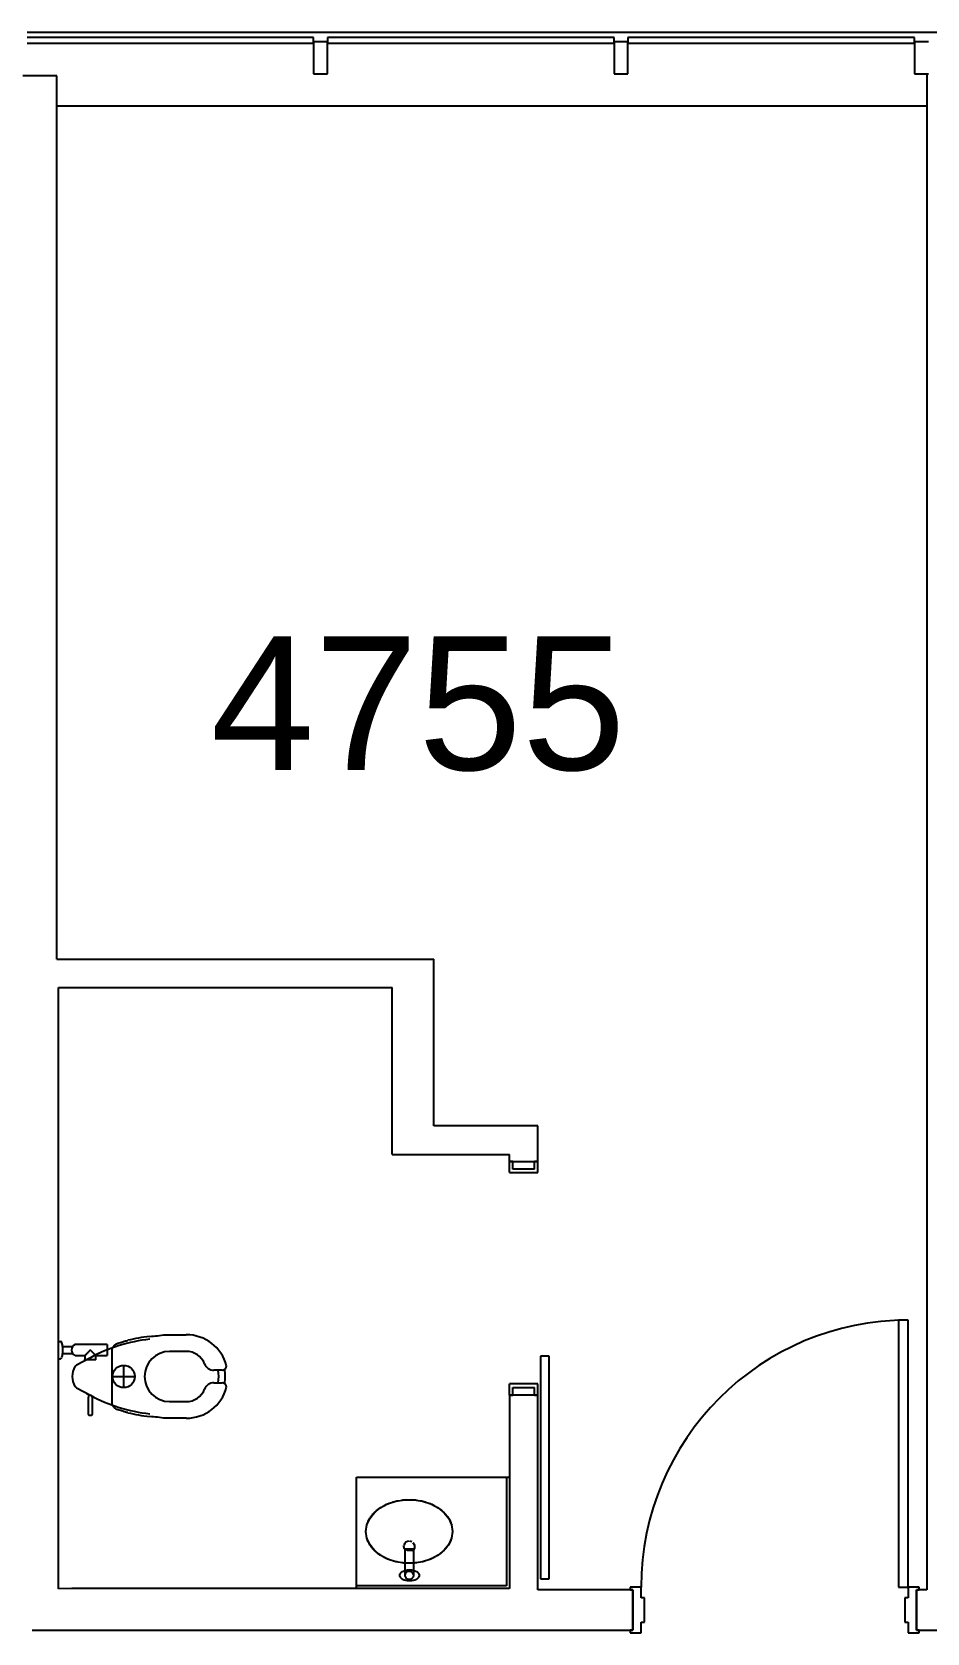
# Model space of a CAD drawing. Header units: inches. Extents: x -1050 to 5570, y -48 to 4302.
# Drawn here: x 879.5 to 1040.3, y 3964.6 to 4252.3 of the extents above; entities that cross this region are included whole.
import ezdxf

# ---------------------------------------------------------------- set-up
doc = ezdxf.new("R2010")
doc.units = ezdxf.units.IN
doc.header["$LTSCALE"] = 98
doc.header["$MEASUREMENT"] = 0
for name, color, linetype in [('A-ANNO-ROOM', 4, 'CONTINUOUS'), ('A-DOOR', 2, 'CONTINUOUS'), ('A-FLOR-PFIX', 2, 'CONTINUOUS'), ('A-GLAZ', 2, 'CONTINUOUS'), ('A-WALL-FULL', 6, 'CONTINUOUS')]:
    doc.layers.add(name, color=color, linetype=linetype)
doc.styles.add('Arial', font='arial.ttf')

msp = doc.modelspace()

# ---------------------------------------------------------------- linework, layer by layer
at = {"layer": 'A-DOOR'}
for p, q in [((965.27, 4047.33), (965.27, 4049.33)), ((965.89, 4049.33), (965.27, 4049.33)), ((965.89, 4049.33), (965.27, 4049.33)), ((965.89, 4047.95), (965.89, 4049.33)), ((970.39, 4049.33), (969.77, 4049.33)), ((969.77, 4047.95), (969.77, 4049.33)), ((970.39, 4049.33), (969.77, 4049.33)), ((970.39, 4047.33), (970.39, 4049.33)), ((965.27, 4047.33), (970.39, 4047.33)), ((965.27, 4047.33), (970.39, 4047.33)), ((969.77, 4047.96), (965.89, 4047.96)), ((969.77, 4047.95), (965.89, 4047.95)), ((1035.2, 4020.83), (1035.2, 3972.83)), ((1036.95, 4020.83), (1035.2, 4020.83)), ((1036.95, 3972.83), (1036.95, 4020.83)), ((972.39, 4014.33), (970.89, 4014.33)), ((970.89, 4014.33), (970.89, 3974.33)), ((972.39, 3974.33), (972.39, 4014.33)), ((965.27, 4007.33), (965.27, 4009.33)), ((970.39, 4009.33), (965.27, 4009.33)), ((970.39, 4009.33), (965.27, 4009.33)), ((965.89, 4007.33), (965.89, 4008.71)), ((965.89, 4008.71), (969.77, 4008.71)), ((965.89, 4008.7), (969.77, 4008.7)), ((969.77, 4007.33), (969.77, 4008.71)), ((970.39, 4007.33), (970.39, 4009.33)), ((965.27, 4007.33), (965.89, 4007.33)), ((965.27, 4007.33), (965.89, 4007.33)), ((969.77, 4007.33), (970.39, 4007.33)), ((969.77, 4007.33), (970.39, 4007.33)), ((970.89, 3974.33), (972.39, 3974.33)), ((986.95, 3972.83), (986.95, 3972.33)), ((988.95, 3972.83), (986.95, 3972.83)), ((986.95, 3972.33), (987.45, 3972.33)), ((987.45, 3972.33), (987.45, 3965.08)), ((988.95, 3970.89), (988.95, 3972.83)), ((1035.2, 3972.83), (1036.95, 3972.83)), ((1038.95, 3972.83), (1036.95, 3972.83)), ((1036.95, 3972.83), (1036.95, 3970.89)), ((1038.45, 3965.08), (1038.45, 3972.33)), ((1038.45, 3972.33), (1038.95, 3972.33)), ((1038.95, 3972.33), (1038.95, 3972.83)), ((989.58, 3970.89), (988.95, 3970.89)), ((989.58, 3966.51), (989.58, 3970.89)), ((1036.95, 3970.89), (1036.33, 3970.89)), ((1036.33, 3970.89), (1036.33, 3966.51)), ((988.95, 3964.58), (988.95, 3966.51)), ((988.95, 3966.51), (989.58, 3966.51)), ((1036.33, 3966.51), (1036.95, 3966.51)), ((1036.95, 3966.51), (1036.95, 3964.58)), ((987.45, 3965.08), (986.95, 3965.08)), ((986.95, 3965.08), (986.95, 3964.58)), ((986.95, 3964.58), (988.95, 3964.58)), ((1036.95, 3964.58), (1038.95, 3964.58)), ((1038.95, 3965.08), (1038.45, 3965.08)), ((1038.95, 3964.58), (1038.95, 3965.08))]:
    msp.add_line(p, q, dxfattribs=at)
msp.add_arc((1036.95, 3972.83), 48, 90, 180, dxfattribs=at)
msp.add_arc((1036.95, 3972.83), 48, 90, 180, dxfattribs=at)
at = {"layer": 'A-FLOR-PFIX'}
for p, q in [((903.47, 4018.18), (907.2, 4018.18)), ((884.2, 4016.98), (884.56, 4016.98)), ((884.95, 4016.05), (886.77, 4016.05)), ((884.95, 4016.05), (884.95, 4014.8)), ((884.95, 4014.8), (886.77, 4014.8)), ((892.95, 4016.43), (887.2, 4016.43)), ((887.2, 4014.43), (888.95, 4014.43)), ((888.95, 4014.43), (888.95, 4013.68)), ((890.95, 4013.68), (890.95, 4014.43)), ((890.95, 4014.43), (892.95, 4014.43)), ((892.95, 4016.43), (892.95, 4016.13)), ((892.95, 4016.13), (892.95, 4015.68)), ((892.95, 4015.68), (892.95, 4015.43)), ((892.95, 4015.43), (892.95, 4015.17)), ((892.95, 4015.17), (892.95, 4014.93)), ((892.95, 4014.93), (892.95, 4014.56)), ((892.95, 4014.56), (892.95, 4014.43)), ((893.85, 4006.12), (893.85, 4015.24)), ((907.2, 4015.18), (904.2, 4015.18)), ((884.2, 4013.87), (884.56, 4013.87)), ((889.95, 4014.04), (887.48, 4012.71)), ((888.9, 4013.72), (888.9, 4013.48)), ((889.09, 4013.68), (888.95, 4013.68)), ((889.24, 4013.68), (889.09, 4013.68)), ((889.69, 4013.68), (889.24, 4013.68)), ((890.21, 4013.68), (889.69, 4013.68)), ((890.45, 4013.68), (890.21, 4013.68)), ((890.66, 4013.68), (890.45, 4013.68)), ((890.95, 4013.68), (890.66, 4013.68)), ((895.95, 4008.68), (895.95, 4012.68)), ((913.66, 4011.82), (912.16, 4011.82)), ((887.48, 4008.64), (889.95, 4007.31)), ((893.95, 4010.68), (897.95, 4010.68)), ((912.16, 4009.54), (913.66, 4009.54)), ((889.34, 4007.58), (889.45, 4007.58)), ((889.6, 4003.82), (889.6, 4006.96)), ((890.31, 4003.82), (890.31, 4006.96)), ((904.2, 4006.18), (907.2, 4006.18)), ((889.68, 4003.72), (890.23, 4003.72)), ((907.2, 4003.18), (903.47, 4003.18)), ((937.77, 3992.58), (965.27, 3992.58)), ((937.77, 3972.58), (937.77, 3992.58)), ((964.77, 3992.58), (964.77, 3973.08)), ((943.37, 3987.78), (944.86, 3988.27)), ((944.86, 3988.27), (946.45, 3988.51)), ((946.45, 3988.51), (948.08, 3988.51)), ((948.08, 3988.51), (949.67, 3988.27)), ((949.67, 3988.27), (951.16, 3987.78)), ((940.16, 3985.15), (940.97, 3986.19)), ((940.97, 3986.19), (942.06, 3987.08)), ((942.06, 3987.08), (943.37, 3987.78)), ((951.16, 3987.78), (952.47, 3987.08)), ((952.47, 3987.08), (953.56, 3986.19)), ((953.56, 3986.19), (954.37, 3985.15)), ((939.48, 3982.83), (939.65, 3984.02)), ((939.65, 3981.64), (939.48, 3982.83)), ((939.63, 3983.95), (939.71, 3984.19)), ((939.65, 3984.02), (940.16, 3985.15)), ((954.37, 3985.15), (954.88, 3984.02)), ((954.82, 3984.19), (954.9, 3983.95)), ((954.88, 3984.02), (955.05, 3982.83)), ((955.05, 3982.83), (954.88, 3981.64)), ((940.16, 3980.5), (939.65, 3981.64)), ((940.97, 3979.47), (940.16, 3980.5)), ((946.27, 3980.14), (946.29, 3980.29)), ((946.43, 3979.73), (946.27, 3980.14)), ((946.95, 3979.38), (946.43, 3979.73)), ((946.52, 3979.68), (948.02, 3979.68)), ((946.52, 3974.93), (946.52, 3979.68)), ((947.94, 3980.81), (948.23, 3980.33)), ((948.02, 3979.68), (948.02, 3974.93)), ((948.23, 3979.85), (948.05, 3979.5)), ((948.23, 3980.33), (948.23, 3979.85)), ((954.37, 3980.5), (953.56, 3979.47)), ((954.88, 3981.64), (954.37, 3980.5)), ((942.06, 3978.58), (940.97, 3979.47)), ((943.37, 3977.87), (942.06, 3978.58)), ((944.86, 3977.39), (943.37, 3977.87)), ((946.45, 3977.14), (944.86, 3977.39)), ((948.08, 3977.14), (946.45, 3977.14)), ((947.87, 3979.37), (946.95, 3979.38)), ((948.05, 3979.5), (947.87, 3979.37)), ((949.67, 3977.39), (948.08, 3977.14)), ((951.16, 3977.87), (949.67, 3977.39)), ((952.47, 3978.58), (951.16, 3977.87)), ((953.56, 3979.47), (952.47, 3978.58)), ((964.77, 3973.08), (937.77, 3973.08))]:
    msp.add_line(p, q, dxfattribs=at)
for centre, radius in [((895.95, 4010.68), 2), ((947.27, 3974.93), 0.75)]:
    msp.add_circle(centre, radius, dxfattribs=at)
for centre, radius, start, end in [((903.82, 3988.25), 29.29, 96.2648, 118.2642), ((903.82, 3988.25), 29.79, 96.2648, 103.8263), ((873.63, 4276.6), 260.14, 275.9435, 276.5861), ((907.2, 4010.68), 7.5, 14.8879, 90), ((884.51, 4016.63), 0.358, 16.7178, 81.2822), ((882.59, 4016.05), 2.36, 0, 16.7178), ((882.59, 4014.8), 2.36, 343.2822, 0), ((887.69, 4015.43), 1.12, 116.3464, 243.5621), ((904.2, 4010.68), 4.5, 90, 270), ((907.2, 4011.63), 3.55, 21.7763, 90), ((884.51, 4014.22), 0.358, 278.7178, 343.2822), ((890.38, 4010.68), 3.67, 150.8866, 209.3), ((887.95, 4011.83), 1, 118.2642, 140.968), ((889.14, 4013.49), 0.33, 125.0019, 137.2424), ((912.16, 4013.61), 1.79, 201.7763, 270), ((906.57, 4010.68), 6.45, 349.8161, 10.1839), ((913.66, 4012.6), 0.787, 270, 0), ((907.2, 4010.68), 7, 349.5998, 10.4002), ((887.95, 4009.52), 1, 219.5594, 241.7358), ((907.2, 4010.68), 7.5, 270, 345.1121), ((907.2, 4009.72), 3.55, 270, 338.2237), ((912.16, 4007.74), 1.79, 90, 158.2237), ((913.66, 4008.75), 0.787, 0, 90), ((889.6, 4007.99), 0.488, 215.7408, 238.3112), ((890.11, 4007.68), 0.58, 196.8881, 221.3398), ((889.77, 4006.96), 0.173, 122.9352, 178.9352), ((889.56, 4007.2), 0.149, 318.6602, 41.3398), ((903.82, 4033.1), 29.29, 241.7358, 263.7352), ((890.34, 4007.2), 0.149, 182.3253, 221.3398), ((890.13, 4006.96), 0.173, 1.0648, 57.0648), ((889.71, 4003.83), 0.116, 186.3864, 251.6136), ((890.19, 4003.83), 0.116, 288.3864, 353.6136), ((903.82, 4033.1), 29.79, 256.1737, 263.7352), ((873.63, 3744.75), 260.14, 83.4139, 84.0565), ((947.27, 3980.08), 1, 91.4853, 162), ((947.27, 3980.08), 1, 62.4389, 80.9999)]:
    msp.add_arc(centre, radius, start, end, dxfattribs=at)
msp.add_ellipse((889.1, 4012.66), major_axis=(0, 1.12), ratio=0.5, start_param=0.260484, end_param=0.3552, dxfattribs=at)
msp.add_ellipse((947.31, 3974.92), major_axis=(1.75, 0), ratio=0.571429, dxfattribs=at)
for points in [[(894.9, 4016.67), (895.19, 4016.76), (895.79, 4016.94), (896.4, 4017.1), (896.7, 4017.17)], [(888.98, 4014.45), (888.97, 4014.45), (888.96, 4014.43), (888.95, 4014.43), (888.95, 4014.43)], [(889.78, 4015.26), (889.73, 4015.2), (889.67, 4015.15), (889.62, 4015.09)], [(889.95, 4015.43), (889.9, 4015.37), (889.84, 4015.31), (889.78, 4015.26)], [(890.14, 4015.23), (890.08, 4015.3), (890.02, 4015.36), (889.95, 4015.43)], [(890.33, 4015.05), (890.27, 4015.11), (890.21, 4015.17), (890.14, 4015.23)], [(896.7, 4004.18), (896.4, 4004.25), (895.79, 4004.41), (895.19, 4004.59), (894.9, 4004.68)]]:
    msp.add_open_spline(points, degree=3, dxfattribs=at)
for points, knots in [([(889.17, 4014.64), (889.16, 4014.63), (889.14, 4014.61), (889.11, 4014.58), (889.08, 4014.56), (889.06, 4014.53), (889.03, 4014.51), (889.01, 4014.48), (888.99, 4014.46), (888.98, 4014.45)], [0.625, 0.625, 0.625, 0.625, 0.65625, 0.6875, 0.71875, 0.75, 0.78125, 0.8125, 0.8749999, 0.8749999, 0.8749999, 0.8749999]), ([(889.31, 4014.78), (889.29, 4014.77), (889.27, 4014.74), (889.24, 4014.71), (889.2, 4014.68), (889.18, 4014.65), (889.17, 4014.64)], [0.5000002, 0.5000002, 0.5000002, 0.5000002, 0.53125, 0.5625, 0.59375, 0.625, 0.625, 0.625, 0.625]), ([(889.46, 4014.93), (889.43, 4014.91), (889.39, 4014.87), (889.34, 4014.82), (889.32, 4014.79), (889.31, 4014.78)], [0.375, 0.375, 0.375, 0.375, 0.4375, 0.46875, 0.5, 0.5, 0.5, 0.5]), ([(889.62, 4015.09), (889.59, 4015.06), (889.54, 4015.01), (889.48, 4014.96), (889.46, 4014.93)], [0.25, 0.25, 0.25, 0.25, 0.3125, 0.375, 0.375, 0.375, 0.375]), ([(890.51, 4014.87), (890.5, 4014.88), (890.47, 4014.91), (890.41, 4014.97), (890.36, 4015.02), (890.33, 4015.05)], [0.5714286, 0.5714286, 0.5714286, 0.5714286, 0.6071429, 0.6428571, 0.7142855, 0.7142855, 0.7142855, 0.7142855]), ([(890.68, 4014.7), (890.66, 4014.71), (890.64, 4014.74), (890.58, 4014.79), (890.54, 4014.84), (890.51, 4014.87)], [0.4285714, 0.4285714, 0.4285714, 0.4285714, 0.4642857, 0.5, 0.5714284, 0.5714284, 0.5714284, 0.5714284]), ([(890.95, 4014.43), (890.95, 4014.43), (890.95, 4014.43), (890.93, 4014.45), (890.92, 4014.46), (890.9, 4014.48), (890.87, 4014.5), (890.85, 4014.53), (890.82, 4014.56), (890.79, 4014.59), (890.75, 4014.63), (890.72, 4014.66), (890.69, 4014.69), (890.68, 4014.7)], [0, 0, 0, 0, 0.0714286, 0.1071429, 0.1428571, 0.1785714, 0.2142857, 0.25, 0.2857143, 0.3214286, 0.3571429, 0.3928571, 0.4285713, 0.4285713, 0.4285713, 0.4285713]), ([(893.85, 4015.24), (893.85, 4015.37), (893.87, 4015.56), (893.95, 4015.8), (894.03, 4015.96), (894.11, 4016.09), (894.19, 4016.19), (894.25, 4016.26), (894.31, 4016.32), (894.4, 4016.4), (894.52, 4016.49), (894.68, 4016.58), (894.81, 4016.64), (894.9, 4016.67)], [0, 0, 0, 0, 0.2, 0.3, 0.4, 0.475, 0.55, 0.5875, 0.625, 0.7, 0.775, 0.85, 1, 1, 1, 1]), ([(894.9, 4004.68), (894.78, 4004.72), (894.61, 4004.8), (894.4, 4004.95), (894.26, 4005.07), (894.14, 4005.22), (894, 4005.43), (893.88, 4005.73), (893.85, 4005.99), (893.85, 4006.12)], [0, 0, 0, 0, 0.2, 0.3, 0.4, 0.5, 0.6, 0.8, 1, 1, 1, 1]), ([(944.25, 3988.1), (944.32, 3988.12), (944.64, 3988.21), (944.96, 3988.29), (945.21, 3988.34)], [4.3201203, 4.3201203, 4.3201203, 4.3201203, 4.3498975, 4.4498221, 4.4498221, 4.4498221, 4.4498221]), ([(945.92, 3988.46), (946.05, 3988.48), (946.37, 3988.51), (946.7, 3988.53), (946.89, 3988.54)], [4.541704, 4.541704, 4.541704, 4.541704, 4.5915585, 4.6652167, 4.6652167, 4.6652167, 4.6652167]), ([(947.64, 3988.54), (947.83, 3988.53), (948.16, 3988.51), (948.48, 3988.48), (948.61, 3988.46)], [4.7595613, 4.7595613, 4.7595613, 4.7595613, 4.8332195, 4.883074, 4.883074, 4.883074, 4.883074]), ([(949.32, 3988.34), (949.57, 3988.29), (949.89, 3988.21), (950.21, 3988.12), (950.28, 3988.1)], [4.9749558, 4.9749558, 4.9749558, 4.9749558, 5.0748804, 5.1046577, 5.1046577, 5.1046577, 5.1046577]), ([(940.22, 3985.25), (940.26, 3985.31), (940.5, 3985.67), (940.8, 3986.02), (941.08, 3986.28)], [3.5903916, 3.5903916, 3.5903916, 3.5903916, 3.6249146, 3.8026973, 3.8026973, 3.8026973, 3.8026973]), ([(941.39, 3986.57), (941.39, 3986.57), (941.65, 3986.79), (941.94, 3987), (942.24, 3987.19)], [3.8663935, 3.8663935, 3.8663935, 3.8663935, 3.8665756, 4.0199157, 4.0199157, 4.0199157, 4.0199157]), ([(942.7, 3987.45), (942.73, 3987.47), (943.03, 3987.63), (943.35, 3987.77), (943.64, 3987.88)], [4.0945479, 4.0945479, 4.0945479, 4.0945479, 4.1082365, 4.2352464, 4.2352464, 4.2352464, 4.2352464]), ([(950.89, 3987.88), (951.18, 3987.77), (951.5, 3987.63), (951.8, 3987.47), (951.83, 3987.45)], [5.1895316, 5.1895316, 5.1895316, 5.1895316, 5.3165414, 5.3302301, 5.3302301, 5.3302301, 5.3302301]), ([(952.29, 3987.19), (952.59, 3987), (952.88, 3986.79), (953.14, 3986.57), (953.14, 3986.57)], [5.4048623, 5.4048623, 5.4048623, 5.4048623, 5.5582024, 5.5583845, 5.5583845, 5.5583845, 5.5583845]), ([(953.45, 3986.28), (953.73, 3986.02), (954.01, 3985.67), (954.27, 3985.31), (954.31, 3985.26)], [5.6220806, 5.6220806, 5.6220806, 5.6220806, 5.7998634, 5.8343864, 5.8343864, 5.8343864, 5.8343864]), ([(939.67, 3984.06), (939.68, 3984.1), (939.8, 3984.49), (939.99, 3984.88), (940.2, 3985.22)], [3.3659921, 3.3659921, 3.3659921, 3.3659921, 3.3832536, 3.5832545, 3.5832545, 3.5832545, 3.5832545]), ([(954.33, 3985.22), (954.54, 3984.88), (954.75, 3984.49), (954.85, 3984.1), (954.85, 3984.06)], [5.8415235, 5.8415235, 5.8415235, 5.8415235, 6.0415243, 6.0587858, 6.0587858, 6.0587858, 6.0587858]), ([(940.2, 3980.43), (939.99, 3980.78), (939.78, 3981.16), (939.68, 3981.56), (939.68, 3981.59)], [2.6999308, 2.6999308, 2.6999308, 2.6999308, 2.8999317, 2.9171932, 2.9171932, 2.9171932, 2.9171932]), ([(941.08, 3979.37), (940.8, 3979.64), (940.52, 3979.98), (940.26, 3980.34), (940.22, 3980.4)], [2.480488, 2.480488, 2.480488, 2.480488, 2.6582707, 2.6927937, 2.6927937, 2.6927937, 2.6927937]), ([(954.31, 3980.4), (954.27, 3980.34), (954.03, 3979.98), (953.73, 3979.64), (953.45, 3979.37)], [0.448799, 0.448799, 0.448799, 0.448799, 0.4833219, 0.6611047, 0.6611047, 0.6611047, 0.6611047]), ([(954.86, 3981.59), (954.85, 3981.56), (954.73, 3981.16), (954.54, 3980.78), (954.33, 3980.43)], [0.2243995, 0.2243995, 0.2243995, 0.2243995, 0.241661, 0.4416618, 0.4416618, 0.4416618, 0.4416618]), ([(942.24, 3978.46), (941.94, 3978.66), (941.65, 3978.86), (941.39, 3979.08), (941.39, 3979.08)], [2.2632696, 2.2632696, 2.2632696, 2.2632696, 2.4166097, 2.4167919, 2.4167919, 2.4167919, 2.4167919]), ([(943.64, 3977.77), (943.35, 3977.88), (943.03, 3978.03), (942.73, 3978.18), (942.7, 3978.2)], [2.0479389, 2.0479389, 2.0479389, 2.0479389, 2.1749488, 2.1886374, 2.1886374, 2.1886374, 2.1886374]), ([(945.21, 3977.31), (944.96, 3977.36), (944.64, 3977.44), (944.32, 3977.54), (944.25, 3977.56)], [1.8333632, 1.8333632, 1.8333632, 1.8333632, 1.9332878, 1.963065, 1.963065, 1.963065, 1.963065]), ([(946.89, 3977.11), (946.7, 3977.12), (946.37, 3977.14), (946.05, 3977.18), (945.92, 3977.19)], [1.6179686, 1.6179686, 1.6179686, 1.6179686, 1.6916268, 1.7414813, 1.7414813, 1.7414813, 1.7414813]), ([(948.61, 3977.19), (948.48, 3977.18), (948.16, 3977.14), (947.83, 3977.12), (947.64, 3977.11)], [1.4001113, 1.4001113, 1.4001113, 1.4001113, 1.4499658, 1.523624, 1.523624, 1.523624, 1.523624]), ([(950.28, 3977.56), (950.21, 3977.54), (949.89, 3977.44), (949.57, 3977.36), (949.32, 3977.31)], [1.1785276, 1.1785276, 1.1785276, 1.1785276, 1.2083049, 1.3082295, 1.3082295, 1.3082295, 1.3082295]), ([(951.83, 3978.2), (951.8, 3978.18), (951.5, 3978.03), (951.18, 3977.88), (950.89, 3977.77)], [0.9529552, 0.9529552, 0.9529552, 0.9529552, 0.9666439, 1.0936537, 1.0936537, 1.0936537, 1.0936537]), ([(953.14, 3979.08), (953.14, 3979.08), (952.88, 3978.86), (952.59, 3978.66), (952.29, 3978.46)], [0.7248008, 0.7248008, 0.7248008, 0.7248008, 0.7249829, 0.878323, 0.878323, 0.878323, 0.878323])]:
    msp.add_open_spline(points, degree=3, knots=knots, dxfattribs=at)
at = {"layer": 'A-GLAZ'}
for p, q in [((878.59, 4252.33), (2036.33, 4252.33)), ((930.08, 4251.33), (878.59, 4251.33)), ((878.59, 4250.33), (930.08, 4250.33)), ((930.08, 4250.33), (930.08, 4251.33)), ((984.08, 4251.33), (932.58, 4251.33)), ((932.58, 4251.33), (932.58, 4250.33)), ((932.58, 4250.33), (984.08, 4250.33)), ((984.08, 4250.33), (984.08, 4251.33)), ((1038.08, 4251.33), (986.58, 4251.33)), ((986.58, 4251.33), (986.58, 4250.33)), ((986.58, 4250.33), (1038.08, 4250.33)), ((1038.08, 4250.33), (1038.08, 4251.33)), ((883.95, 4239.08), (1040.26, 4239.08)), ((1040.33, 4239.08), (1040.28, 4239.08))]:
    msp.add_line(p, q, dxfattribs=at)
at = {"layer": 'A-GLAZ', "extrusion": (0, 0, -1)}
for p, q in [((932.58, 4250.58), (930.08, 4250.58)), ((930.08, 4250.58), (930.08, 4244.83)), ((932.58, 4244.83), (932.58, 4250.58)), ((986.58, 4250.58), (984.08, 4250.58)), ((984.08, 4250.58), (984.08, 4244.83)), ((986.58, 4244.83), (986.58, 4250.58)), ((1040.58, 4250.58), (1038.08, 4250.58)), ((1038.08, 4250.58), (1038.08, 4244.83)), ((930.08, 4244.83), (932.58, 4244.83)), ((984.08, 4244.83), (986.58, 4244.83)), ((1038.08, 4244.83), (1040.58, 4244.83))]:
    msp.add_line(p, q, dxfattribs=at)
at = {"layer": 'A-WALL-FULL'}
for p, q in [((883.95, 4244.48), (877.83, 4244.48)), ((883.95, 4085.7), (883.95, 4244.48)), ((1040.33, 4244.64), (1040.33, 3972.33)), ((883.95, 4085.7), (951.7, 4085.7)), ((951.7, 4055.7), (951.7, 4085.7)), ((884.2, 3972.49), (884.2, 4080.58)), ((884.2, 4080.58), (944.2, 4080.58)), ((944.2, 4050.58), (944.2, 4080.58)), ((970.39, 4055.7), (951.7, 4055.7)), ((970.39, 4055.71), (966.98, 4055.71)), ((970.39, 4050.6), (970.39, 4055.71)), ((944.2, 4050.58), (965.27, 4050.58)), ((944.2, 4050.58), (965.27, 4050.58)), ((965.27, 4049.33), (965.27, 4050.58)), ((965.27, 4049.33), (970.39, 4049.33)), ((965.27, 4049.33), (970.39, 4049.33)), ((970.39, 4049.33), (970.39, 4050.58)), ((970.39, 4007.33), (965.27, 4007.33)), ((965.27, 4007.33), (965.27, 3972.58)), ((970.39, 4007.33), (965.27, 4007.33)), ((970.39, 3972.33), (970.39, 4007.33)), ((886.6, 3972.58), (884.2, 3972.49)), ((965.27, 3972.58), (886.62, 3972.58)), ((987.45, 3972.33), (970.39, 3972.33)), ((987.45, 3965.08), (987.45, 3972.33)), ((1040.33, 3972.33), (1038.45, 3972.33)), ((1038.45, 3972.33), (1038.45, 3965.08)), ((879.47, 3965.08), (965.27, 3965.08)), ((965.27, 3965.08), (987.45, 3965.08)), ((1038.45, 3965.08), (1048.33, 3965.08))]:
    msp.add_line(p, q, dxfattribs=at)

# ---------------------------------------------------------------- texts
at = {"layer": 'A-ANNO-ROOM', "style": 'Arial'}
msp.add_text('4755', height=24, dxfattribs=at).set_placement((911.58, 4119.7))

doc.saveas('drawing.dxf')
